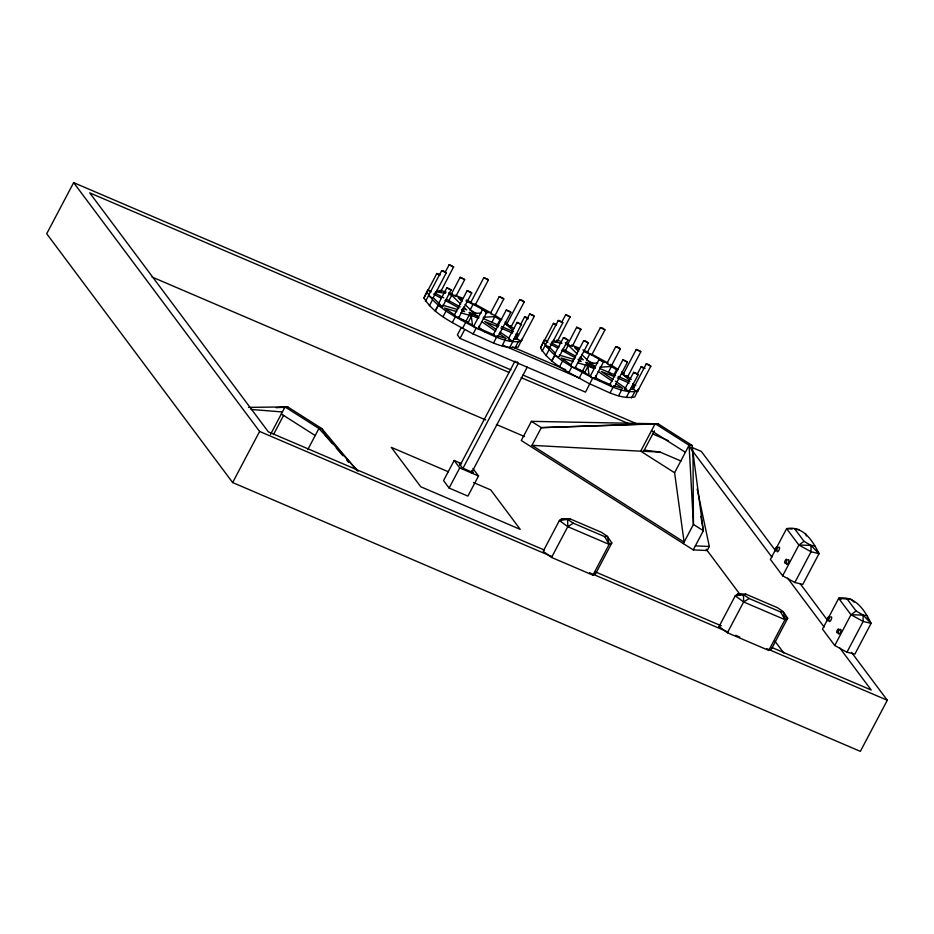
<?xml version="1.0" encoding="UTF-8"?>
<svg xmlns="http://www.w3.org/2000/svg" width="934" height="934" viewBox="0 0 934 934"><rect width="100%" height="100%" fill="white"/><g stroke="black" fill="none" stroke-linecap="round" stroke-linejoin="round"><path stroke-width="1.4" d="M423.954 297.981L427.865 289.972L423.954 297.981C434.649 315.657 455.839 323.958 473.071 333.998L473.223 334.068C487.385 339.509 502.469 349.888 518.172 347.086L522.059 339.077L521.23 341.284C505.527 344.086 490.443 333.707 476.282 328.278L476.13 328.208C458.851 318.167 437.789 309.831 427.013 292.19M513.98 339.474L516.432 334.827L517.296 336.684L516.525 338.703L513.677 339.532M592.845 378.188C607.007 383.629 622.091 394.008 637.794 391.206L638.622 388.988L634.735 396.997C619.032 399.799 603.948 389.42 589.786 383.991L589.634 383.921C572.402 373.869 551.212 365.579 540.517 347.903L544.429 339.883M540.517 347.903L544.405 339.894M630.543 389.385L632.995 384.75L633.847 386.606L633.089 388.614L630.24 389.455M510.886 369.887L73.646 182.632L46.7 233.745L232.648 482.551L860.354 751.368L887.3 700.255L851.504 652.364M232.648 482.551L259.605 431.45L73.646 182.632M270.533 434.415L285.033 406.932L287.976 407.061L321.88 428.624L357.068 470.771M273.487 434.555L283.597 415.385M307.8 449.593L318.926 428.496L321.88 428.624L325.779 435.956L332.434 443.65M430.819 292.167L428.017 290.217L436.832 273.51L440.253 274.748M428.589 295.436L441.7 270.591L443.989 271.175L446.254 272.88L433.154 297.724C432.127 298.226 427.538 295.658 429.266 295.377M425.507 301.378L428.566 295.576M445.191 272.238L449.196 264.672L453.597 266.867L440.579 291.922L436.68 290.357M429.36 305.768L432.419 299.966M438.023 304.566L446.907 287.754L451.087 289.715L442.506 306.959L439.704 305.955L438.338 304.437M435.244 310.882L438.303 305.079M451.297 294.082L460.182 277.281L464 278.939L464.665 279.675L455.85 296.382L451.297 294.082L452.441 294.175M448.659 301.087L451.717 295.296L449.231 294.467M443.101 316.649L446.16 310.847M454.052 315.587L467.152 290.743L470.584 291.968L471.717 293.031L458.606 317.887L454.052 315.587L455.197 315.68M452.313 322.592L455.36 316.789M470.724 302.534L483.835 277.678L487.735 279.243L488.389 279.966L475.289 304.823L472.406 303.924L471.04 302.406M485.458 312.773L488.354 312.598L473.094 304.309L470.036 310.111L476.001 313.217M461.303 327.495L457.403 334.886L460.03 338.412L585.501 392.14L592.693 378.118C575.414 368.089 554.352 359.753 543.576 342.101M460.602 319.428L466.066 321.016L469.125 315.213L471.331 316.556L472.522 325.149L458.454 317.35M462.47 328.476L465.529 322.685M471.331 316.556L468.273 322.358L466.066 321.016M460.03 338.412L464.583 329.784M486.988 311.921L482.423 309.621L486.988 311.921L478.185 328.616L475.301 327.717L473.62 326.328L482.644 309.282M473.071 333.998L476.13 328.208M490.408 313.38L499.305 296.568L503.122 298.238L503.776 298.973L494.973 315.669L490.408 313.38L491.564 313.474M491.833 322.382L494.892 316.591L499.959 319.86L496.9 325.651M493.175 334.897L506.275 310.041L510.174 311.606L510.84 312.33L497.659 337.291L493.175 334.897L494.319 334.979L479.656 328.651L479.259 325.791M493.549 342.941L496.608 337.139M506.59 324.437L519.689 299.592L522.573 300.491L524.254 301.88L511.155 326.737L506.59 324.437L508.294 324.752M502.118 345.685L505.177 339.883M508.236 339.17L517.121 322.358L521.3 324.32L512.719 341.564L509.917 340.56L508.551 339.042M520.553 324.507L524.698 316.684L528.049 318.027M509.672 347.6L512.731 341.809M516.07 339.007L517.296 336.684M516.595 338.844L529.706 313.999L533.127 315.225L534.26 316.287L521.16 341.143L516.595 338.844L517.751 338.937M461.676 463.696L454.157 460.474L443.545 480.601L449.114 488.05L467.911 496.094L478.512 475.966L472.954 468.518M514.996 348.008L518.055 342.206M460.018 465.424L514.996 361.131M449.114 488.05L459.726 467.922L454.157 460.474M462.645 468.95L518.312 363.373L516.992 361.61M471.553 472.767L527.22 367.19M547.989 342.334L544.58 340.128L553.465 323.316L556.687 324.588M542.07 351.289L558.252 320.502L559.408 320.596L562.817 322.79L549.717 347.646C548.69 348.148 544.102 345.58 545.83 345.3M561.754 322.148L565.759 314.583L570.149 316.789L557.143 341.832M545.923 355.679L548.982 349.888M554.586 354.476L563.389 337.781L565.677 338.365L567.954 340.069L559.151 356.765C558.065 357.243 553.535 354.698 555.263 354.418M551.807 360.793L554.866 355.002M567.849 344.004L576.745 327.192L580.925 329.153L572.332 346.397L569.53 345.393L568.164 343.875M565.222 351.009L568.269 345.206L565.794 344.377M559.664 366.56L562.723 360.769M693.25 549.893L703.349 530.722L692.036 445.39L658.143 423.826L531.399 421.339L521.289 440.509L693.25 549.893L707.19 550.523L709.315 546.507L697.184 489.031M570.616 365.509L583.715 340.653L586.003 341.237L588.28 342.941L575.169 367.798C574.141 368.3 569.553 365.731 571.281 365.451M568.864 372.514L571.923 366.712M692.036 445.39L689.082 445.249L674.593 472.744L684.108 542.117L531.971 445.343L541.311 427.644L658.143 423.826M604.917 362.52L587.288 352.445L600.387 327.601L602.687 328.184L604.952 329.889L591.771 354.85L583.727 351.464M589.646 354.231L586.599 360.022L593.755 363.758M578.531 369.736L582.629 370.926L585.676 365.136L587.895 366.467L589.085 375.071L575.017 367.26M579.033 378.398L582.092 372.596M587.895 366.467L584.836 372.269L582.629 370.926M603.551 361.832L598.986 359.543L603.551 361.832L594.748 378.539L591.864 377.628L590.183 376.239L599.196 359.205M606.972 363.303L615.775 346.596L618.074 347.179L620.339 348.884L611.536 365.591C610.509 366.081 605.921 363.513 607.649 363.233M613.463 375.573L616.522 369.771L611.443 366.502L608.396 372.304L611.431 374.265M609.739 384.808L622.838 359.964L625.126 360.547L627.403 362.252L614.292 387.096C613.218 387.575 608.688 385.03 610.416 384.75M610.112 392.852L613.171 387.05M623.153 374.359L636.252 349.503L640.152 351.067L640.817 351.791L627.718 376.647L624.834 375.748L623.468 374.23M618.682 395.596L621.729 389.805M624.799 389.081L633.684 372.269L637.035 373.612L638.167 374.674L629.353 391.369L624.799 389.081L626.492 389.385M637.116 374.417L641.261 366.607L645.079 368.276M560.458 521.254L561.813 518.685L570.125 518.907L601.566 532.368L607.45 536.431L611.84 542.958L595.623 573.721L592.927 575.146L551.55 557.435L543.191 551.27L559.408 520.507L561.813 518.685L570.125 518.907M626.235 397.522L629.283 391.72M632.633 388.918L633.847 386.606M633.159 388.766L646.258 363.91L648.558 364.493L650.823 366.198L637.724 391.054C636.696 391.556 632.108 388.988 633.836 388.707M631.559 397.919L634.618 392.128M551.55 557.435L567.779 526.671L567.603 519.362L559.408 520.507L567.779 526.671L609.143 544.382L611.84 542.958M683.338 543.588L693.437 524.418L692.993 452.581L689.082 445.249L655.189 423.686L640.689 451.18L531.971 445.343M643.643 451.309L654.43 430.866M592.927 575.146L609.143 544.382L607.45 536.431L604.788 536.676L573.336 523.215L567.603 519.362M719.028 626.574L735.256 595.81L737.662 593.989L745.974 594.211L777.415 607.672L783.299 611.735L787.689 618.261L771.472 649.025L768.775 650.449L727.399 632.738L719.028 626.574L720.639 625.36M727.399 632.738L743.627 601.975L743.452 594.666L745.974 594.211M782.657 575.799L798.874 545.036L804.011 541.311L810.957 545.409L819.013 553.652L802.785 584.415L794.846 582.512L782.657 575.799L770.398 559.396L786.615 528.632C803.03 525.492 812.837 540.856 819.013 553.652L811.062 551.749L798.874 545.036L786.615 528.632L792.184 529.076M794.846 582.512L811.062 551.749L810.957 545.409L798.874 545.036M768.775 650.449L784.992 619.686L787.689 618.261L785.517 616.627M854.096 602.185L851.236 599.313L838.709 598.332L822.492 629.096L834.751 645.499L846.94 652.212L854.879 654.115L871.107 623.352C864.931 610.567 855.124 595.192 838.709 598.332L850.967 614.735L863.156 621.449L871.107 623.352L863.051 615.109L856.104 611.011L846.788 598.542M834.751 645.499L850.967 614.735L856.104 611.011M846.94 652.212L863.156 621.449L863.051 615.109L850.967 614.735M435.326 310.94L438.396 305.149M551.889 360.863L554.948 355.072M428.017 290.217L429.173 290.299M446.254 272.88L441.7 270.591M453.679 267.066L449.114 264.777M451.391 290.147L446.826 287.859M464.665 279.675L460.1 277.386M471.717 293.031L467.152 290.743M488.389 279.966L483.835 277.678M473.62 326.328L474.776 326.41M503.776 298.973L499.223 296.673M510.84 312.33L506.275 310.041M524.172 301.986L519.689 299.592M521.604 324.752L517.039 322.463M534.26 316.287L529.706 313.999M521.079 341.249L520.495 340.408M562.817 322.79L558.252 320.502M570.242 316.988L565.677 314.688M567.954 340.069L563.389 337.781M581.217 329.585L576.663 327.297M588.28 342.941L583.715 340.653M587.288 352.445L587.965 352.387M604.952 329.889L600.387 327.601M590.183 376.239L590.86 376.18M620.339 348.884L615.775 346.596M627.403 362.252L622.838 359.964M640.817 351.791L636.252 349.503M638.167 374.674L633.602 372.374M650.823 366.198L646.258 363.91M567.779 526.671L573.336 523.215M743.627 601.975L749.185 598.519L780.626 611.98L783.299 611.735L784.992 619.686L743.627 601.975L735.256 595.81L743.452 594.666L749.185 598.519M276.055 407.679L287.976 407.061L283.714 407.656M557.061 341.937L553.243 340.28M481.103 313.042L475.313 313.392L473.036 312.271L465.015 304.461M483.298 317.291L494.892 316.591M597.667 362.952L591.876 363.303L589.599 362.194L581.578 354.371M599.861 367.202L611.443 366.502M655.189 423.686L541.311 427.644L531.399 421.339M248.537 407.376L285.033 406.932L318.926 428.496L358.142 471.145M680.956 461.011L660.034 452.056L640.689 451.18L674.593 472.744M695.363 545.865L709.315 546.507M435.396 291.723L445.448 293.323M551.959 341.646L562.011 343.245M796.363 529.403L799.142 529.613M251.106 409.442L282.372 411.964M737.662 593.989L743.452 594.666M644.156 450.118L660.034 452.056M810.957 545.409L814.88 545.958M863.051 615.109L866.974 615.658M440.007 290.322L446.148 292.015M556.571 340.233L560.213 341.097M838.709 598.332L841.265 598.998M442.669 305.196L457.73 309.574M461.84 310.777L464.572 311.571L461.466 309.364M456.831 311.641L444.549 308.057L454.893 315.132M460.929 312.832L469.125 315.213M559.232 355.107L574.293 359.497M578.391 360.687L581.135 361.493L578.029 359.275M573.394 361.551L561.101 357.979L571.456 365.042M577.492 362.742L585.676 365.136M496.923 335.773L506.193 338.482L499.165 333.66M613.475 385.695L622.756 388.404L615.728 383.582M448.659 292.856L452.465 294.117M565.222 342.766L567.72 343.607M454.951 295.132L462.388 298.144M571.515 345.043L578.952 348.067M610.859 384.855L596.207 378.574L595.81 375.702M462.482 299.44L458.01 297.619L462.015 301.53M579.045 349.363L574.562 347.53L578.578 351.441M528.014 318.996L524.616 316.789M635.774 385.614L632.668 383.839M477.998 316.509L469.101 312.703L471.728 316.229M585.653 362.614L594.561 366.432M478.348 318.331L471.752 315.505L469.405 312.365L477.321 315.75L478.885 317.852M594.911 368.241L588.315 365.416L585.968 362.287L593.884 365.673L595.448 367.762M593.382 368.323L588.292 366.14L586.972 364.377M512.462 346.934L565.63 369.701M503.134 345.335L580.224 378.352M522.958 375.048L635.622 423.3M691.954 447.421L701.352 451.449L775.559 550.733M509.077 372.444L89.722 192.859L268.327 431.835L544.324 550.033M521.125 377.605L628.313 423.511M652.434 433.831L668.51 440.72M152.079 277.048L485.692 419.915M496.409 424.503L524.534 436.552M459.726 467.922L478.512 475.966M448.308 471.752L391.276 447.328L420.744 486.754L520.226 529.356L490.759 489.93L473.515 482.539M595.238 571.83L721.176 625.768M772.079 647.566L871.224 690.028L839.864 648.056M259.605 431.45L551.994 556.652M589.541 572.74L727.691 631.898M735.735 635.342L739.763 637.07M766.592 648.558L887.3 700.255M599.885 368.475L615.529 375.305M618.133 376.437L629.866 381.562M483.322 318.552L498.966 325.382M501.57 326.526L513.303 331.64M614.794 376.811L601.286 371.452L613.043 379.531M617.397 377.943L629.096 383.045M498.231 326.888L484.734 321.541L496.491 329.609M500.834 328.021L512.533 333.134M582.909 349.9L588.175 352.351M466.346 299.989L471.612 302.429M465.973 301.005L473.094 304.309M556.185 325.382L553.383 323.421M643.981 368.661L641.179 366.712M439.634 275.46L436.832 273.51M546.285 340.431L546.869 340.712M517.506 333.8L518.101 334.08M518.615 335.446L516.105 333.928M439.727 304.869L440.311 305.149M509.941 339.474L510.524 339.754M591.852 354.196L608.011 363.069M475.289 304.274L491.447 313.159M547.441 345.942L548.036 346.257M430.317 290.801L430.901 291.116M551.41 342.871L559.011 347.039M562.805 349.129L575.484 356.076M579.278 358.166L583.26 359.823L580.259 356.893M550.079 343.946L557.703 348.125M561.521 350.215L575.484 357.885M434.847 292.949L443.708 297.818M446.242 299.207L460.182 306.866M462.715 308.255L466.696 309.901L463.696 306.982M433.528 294.023L441.14 298.203M444.958 300.304L458.933 307.975M651.477 430.737L685.369 452.301M281.309 413.972L315.213 435.536M610.264 364.377L618.32 369.584M494.857 315.213L501.756 319.661M615.401 381.142L625.978 388.416M598.169 371.51L612.214 381.165M595.11 377.313L600.959 381.329M500.017 332.037L509.415 338.493M481.605 321.6L495.662 331.243M478.547 327.39L485.575 332.224M511.669 340.396L512.801 341.459M439.447 290.859L440.579 291.922M441.455 305.792L442.588 306.854M621.694 371.954L623.924 373.588M621.589 373.483L628.979 379.636M505.131 322.043L507.36 323.666M505.025 323.573L512.416 329.714M627.053 375.912L627.718 376.647M610.871 364.855L611.536 365.591M594.082 377.803L594.748 378.539M549.052 346.911L549.717 347.646M510.489 326.001L511.155 326.737M474.624 304.087L475.289 304.823M455.197 295.646L455.85 296.382M457.952 317.151L458.606 317.887M555.415 353.379L549.752 347.506M439.937 304.391L433.189 297.596M627.251 376.028L631.232 379.484M510.688 326.118L513.677 328.698M568.269 345.206L577.259 353.974M451.717 295.296L460.707 304.064M336.24 448.051L342.895 455.745M346.689 460.135L348.592 462.342M816.561 550.371L819.013 553.652M867.021 617.888L868.655 620.071M794.694 528.842L804.011 541.311M799.994 583.435L827.933 620.818M692.619 451.052L771.904 557.131M787.584 578.111L824.185 627.076M706.232 549.239L740.207 594.701M775.057 641.331L783.778 652.994M471.775 470.549L473.386 472.709L462.505 468.051L459.283 463.731M780.626 611.98L784.992 619.686M604.788 536.676L609.143 544.382M805.563 533.501L806.357 535.999M700.862 516.385L703.349 530.722L693.437 524.418L689.082 445.249M830.723 617.024A2.51 0.934 -66.8 0 1 831.645 618.039A2.51 0.934 -66.8 0 1 830.221 621.098A2.51 0.934 -66.8 0 1 829.053 620.62M839.759 629.89A2.51 0.934 -66.8 0 1 841.044 630.415A2.51 0.934 -66.8 0 1 839.491 633.754A2.51 0.934 -66.8 0 1 838.487 632.645M778.291 547.639A2.51 0.934 -66.8 0 1 779.563 548.165A2.51 0.934 -66.8 0 1 778.01 551.504A2.51 0.934 -66.8 0 1 777.006 550.395M788.004 559.875A2.51 0.934 -66.8 0 1 788.926 560.89A2.51 0.934 -66.8 0 1 787.502 563.949A2.51 0.934 -66.8 0 1 786.335 563.471M828.435 619.872A2.102 0.782 -66.8 0 0 829.427 616.522A2.102 0.782 -66.8 0 0 827.524 618.647A2.102 0.782 -66.8 0 0 828.435 619.872M837.821 632.423A2.102 0.782 -66.8 0 0 838.802 629.072A2.102 0.782 -66.8 0 0 836.899 631.197A2.102 0.782 -66.8 0 0 837.821 632.423M776.341 550.173A2.102 0.782 -66.8 0 0 777.333 546.822A2.102 0.782 -66.8 0 0 775.43 548.935A2.102 0.782 -66.8 0 0 776.341 550.173M785.727 562.723A2.102 0.782 -66.8 0 0 786.708 559.373A2.102 0.782 -66.8 0 0 784.805 561.486A2.102 0.782 -66.8 0 0 785.727 562.723"/></g></svg>
